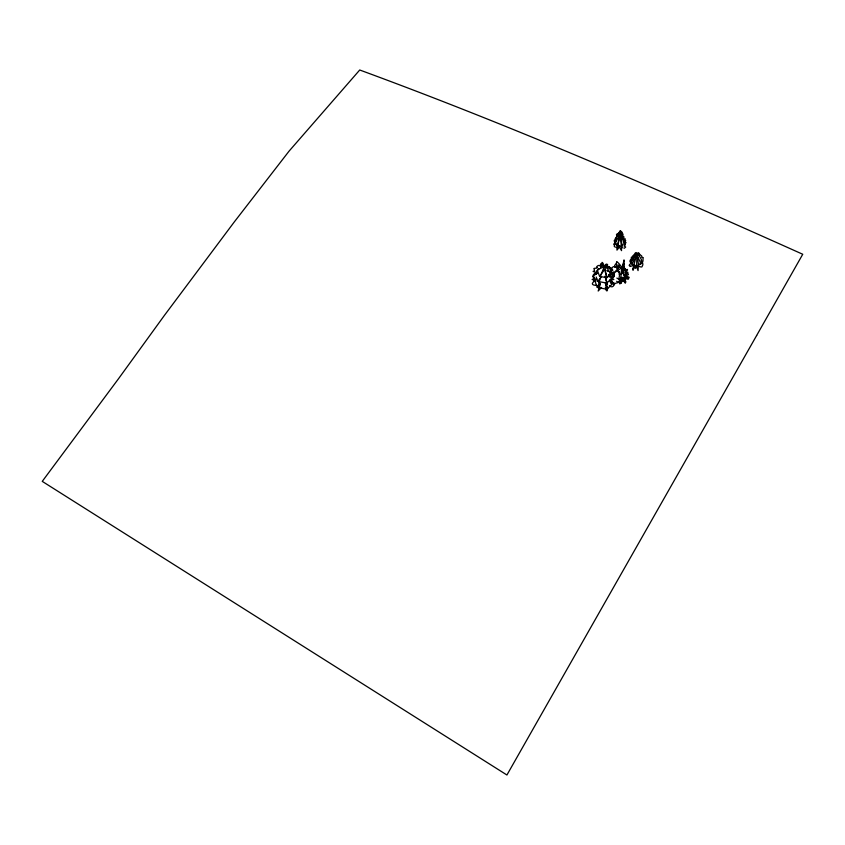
<?xml version="1.0" encoding="UTF-8"?>
<svg xmlns="http://www.w3.org/2000/svg" width="845" height="845" viewBox="0 0 845 845"><rect width="100%" height="100%" fill="white"/><g stroke="black" fill="none" stroke-linecap="round" stroke-linejoin="round"><path stroke-width="1.27" d="M621.307 272.407L624.043 259.901L624.011 264.77L624.011 264.136M620.177 283.001L619.881 283.983L621.593 271.319L621.402 272.28M620.895 282.79L621.17 278.639L620.188 283.022M622.575 267.559L622.438 268.235L622.607 267.485M619.258 272.048L619.195 274.572L623.177 273.21L621.286 270.115M636.623 266.249L636.929 254.82L631.606 259.69L631.954 264.189L636.623 266.249L640.943 263.788L636.929 254.82L631.954 264.189L634.003 264.517L636.264 256.077M635.968 265.795L635.831 267.918L635.577 265.499L633.845 268.509M620.906 280.931C619.903 282.652 622.121 283.402 621.582 281.015M636.264 256.035C635.947 254.44 638.831 252.317 638.788 253.965M619.058 246.729L618.962 246.148M607.428 289.064L606.066 284.585L607.566 288.589L606.161 283.371L606.245 282.568L607.481 284.385L605.611 278.174L606.15 278.618L606.594 275.692L605.538 271.953C606.499 269.566 600.837 257.218 602.052 264.812C600.119 261.475 601.207 265.488 600.33 265.879M623.916 266.175L623.568 268.425M637.384 256.151L638.408 264.379L638.059 270.601L636.391 265.869M635.62 265.774C635.778 268.393 635.862 268.552 635.704 265.404M613.924 284.131L609.974 281.628L614.326 283.445L610.132 280.371L610.291 279.368L613.819 279.547L611.791 277.751L608.495 276.463L609.826 275.724L609.192 274.477C610.608 272.491 618.022 270.009 611.294 274.371M639.496 254.863L639.242 255.644M635.958 266.524L635.535 267.907L635.757 265.879M616.839 278.058L618.878 279.251L619.638 274.287M613.85 284.945C615.625 281.3 620.473 284.712 619.216 278.755M624.539 244.701L626.05 242.483L624.328 242.631L625.754 240.603L624.561 240.624L625.395 238.924L623.811 238.955L623.895 236.684L621.952 237.033M624.254 248.282L625.691 247.036L624.054 245.958L625.406 244.839L624.286 244.015L625.078 242.821L623.589 241.723L623.673 239.41L621.836 238.374L622.997 236.156L621.022 234.699L623.124 234.054L622.342 236.23M620.304 280.889L620.272 281.438L620.304 280.899M621.138 234.899L620.357 232.629L617.737 246.391L621.983 246.17L623.261 243.962M622.131 279.441L621.614 278.618L625.374 283.138L624.635 281.258L625.786 282.293L625.733 281.501L623.853 277.487L624.973 279.114L624.909 277.836L625.712 278.174L625.057 276.695L626.177 271.203M614.22 274.055L613.776 276.252L612.234 276.516M621.107 277.614L621.244 277.266M620.864 283.064L621.54 278.723M623.916 266.175L623.684 266.809L624.001 264.115M616.628 281.269L618.656 282.462L618.984 281.85M621.128 233.569L621.783 231.783L621.529 234.54M620.853 233.706L621.255 231.9L621.001 234.023L621.846 234.614L621.086 233.864L622.089 233.178L621.054 233.484L621.614 232.407L620.969 231.9L620.515 235.079L621.55 250.638L619.924 248.071M632.958 268.509L633 270.273L633.676 268.721M620.621 232.734L620.05 230.801L619.1 239.167L616.829 247.321L617.019 250.204M607.048 267.062L607.576 264.295L606.182 266.397L606.309 263.978L603.552 268.467L600.341 276.389L600.996 276.78L598.725 282.98L599.137 282.568L599.263 283.814L598.471 286.043L600.108 283.307L600.351 284.205L598.176 291.018L601.524 287.501M639.485 254.757C638.957 249.824 635.757 255.306 632.725 258.538C631.595 259.426 634.944 258.971 631.859 260.292C630.56 261.031 631.13 262.341 631.099 262.658C630.972 263.841 627.75 265.784 629.884 265.605C629.409 267.685 631.912 265.256 634.141 265.446M633.993 264.591L633.032 268.34M617.822 249.159L619.543 246.444M615.942 242.103L620.357 232.629L620.748 235.005M620.631 232.016L620.716 230.78L620.167 231.974M625.839 275.702L626.462 274.931M599.591 276.368L604.629 269.439L606.826 277.709L599.591 276.368L597.32 270.199L598.957 268.594M610.491 270.453L612.952 277.044L606.816 283.086L597.806 281.417L601.281 276.621M613.544 282.769L606.953 289.265L597.299 287.458L600.288 283.35M639.338 254.503C639.908 253.627 639.686 254.884 641.461 255.697C642.834 256.922 640.204 257.609 643.298 257.619C642.464 259.267 643.922 261.179 641.788 263.07M615.192 271.572L618.551 267.928M606.826 277.709L611.759 272.861L609.446 266.703L603.446 265.605M600.594 266.988L602.242 265.383M596.728 271.995L594.975 273.717L597.573 273.453M610.608 271.858C611.97 269.111 611.727 266.143 614.801 266.566C617.082 267.865 619.311 266.946 621.677 267.622C623.23 267.601 625.849 269.988 624.613 270.263C620.959 269.777 629.409 272.185 625.099 272.407C624.603 274.688 630.275 272.206 626.874 272.069C622.247 274.445 630.486 268.309 626.398 269.618C623.969 271.53 625.025 270.22 625.458 268.647C621.012 270.506 626.694 266.988 623.599 267.854C622.828 265.71 616.956 271.784 615.424 271.91C612.361 274.012 613.597 278.375 610.745 281.026C610.037 283.497 612.657 277.878 611.526 281.448C613.195 281.269 609.572 283.698 611.262 283.603M610.069 270.146L611.093 267.876L607.808 268.023C610.618 263.524 595.883 269.037 596.126 272.481C599.063 273.072 592.588 275.565 592.947 276.896C596.95 279.051 587.412 280.191 595.398 279.378C597.161 284.67 593.729 277.54 593.496 281.818C590.264 284.828 594.257 285.494 597.183 285.335M617.167 247.215L618.065 246.856M607.523 267.791L609.446 266.703M618.878 279.251L625.099 276.716L623.462 274.667M618.656 282.462L623.811 280.36M621.075 247.131L622.987 247.934M615.445 247.236C612.424 245.747 616.121 245.557 613.618 244.004C619.1 243.55 612.741 242.948 615.456 241.881C615.952 240.519 616.998 238.512 616.237 237.413C616.913 236.251 617.061 235.428 618.994 235.195C617.452 235.565 619.554 230.231 619.427 232.787M630.75 262.489C628.68 261.274 631.088 259.246 631.553 258.253C630.476 256.415 632.768 257.197 633.634 257.049C632.715 255.982 631.933 255.813 633.972 255.57C634.236 254.514 636.634 248.948 637.373 256.141M614.093 276.759L612.076 277.276M638.45 264.379L640.943 263.788M637.447 265.879C639.285 266.46 642.549 268.002 642.263 266.048C643.362 264.464 643.056 263.175 640.985 260.799C643.214 261.865 639.359 256.119 638.588 254.651C636.19 252.602 634.12 255.612 634.035 255.232M596.707 278.945L594.267 279.188L597.299 287.458M612.35 275.734L613.861 275.565M619.427 246.265L617.737 246.391L615.392 243.297M610.312 272.85L610.153 271.868L607.914 271.013L608.21 269.597C606.742 267.073 598.714 263.334 596.654 266.661C600.14 269.206 591.796 267.316 594.267 269.323L594.563 271.055L593.084 271.351L596.274 272.893L596.105 273.96M627.465 273.347C631.69 276.241 620.864 273.938 629.05 277.202L629.176 277.889L627.18 277.952L628.511 279.051L624.413 278.808M616.438 240.371C612.572 238.47 618.529 237.941 616.47 234.614C617.346 234.952 616.808 231.931 618.54 234.583C618.92 234.435 618.265 231.636 618.867 233.326M613.776 284.1C614.759 285.737 611.537 288.546 609.446 285.557M616.449 241.174C612.636 237.867 614.695 242.663 615.825 244.617M607.006 270.58L611.759 272.861M608.516 274.91L612.952 277.044M594.341 277.329C590.94 276.864 594.711 271.932 595.672 274.34M625.057 276.695C622.321 272.101 624.867 269.798 618.667 263.291C614.854 259.658 618.022 262.605 615.424 264.305C614.558 266.576 614.294 264.073 615.202 267.421M623.219 277.899L624.835 279.938M622.311 277.318L622.575 277.868L622.173 277.509M622.342 279.695L622.585 281.501L621.381 280.455L621.244 283.001L620.737 281.617L620.663 282.8L621.508 280.688M607.375 288.958C607.861 291.514 605.971 291.81 605.759 288.356M619.036 245.599L619.301 246.434M605.337 287.279L605.569 287.849M596.19 277.012L597.806 281.417M621.931 237.17L623.895 242.864M618.984 234.234C619.776 233.526 619.575 229.977 620.917 232.502C620.283 229.079 619.712 233.378 618.994 232.724M636.053 265.689L636.253 265.826M633.94 256.5L634.194 254.863M604.988 276.22L606.816 283.086M605.326 283.128L606.953 289.265M600.33 266.196L600.478 266.862M619.797 232.407L619.638 231.762L619.575 232.787M620.357 232.629L621.983 246.17M624.582 280.688L624.191 280.096L624.582 280.688M619.047 264.981L619.607 265.795L619.068 264.971M612.34 269.523C614.114 271.456 610.681 269.185 612.34 269.523M622.849 265.182L623.061 264.316L622.849 265.182M613.723 275.924C615.308 276.664 612.276 276.653 613.723 275.924M616.491 264.168L616.85 265.319L616.491 264.168M618.741 272.481L619.459 272.048L618.741 272.481M618.413 270.907L617.515 271.52L618.413 270.907M617.801 268.087L616.744 267.939L617.801 268.087M626.62 277.086L627.434 277.329L626.62 277.086M756.634 335.507L506.926 775.002L42.25 481.375L118.553 378.676L164.321 315.523L234.118 222.161L289.022 151.192L359.727 69.998C508.796 124.733 654.548 187.77 799.381 252.761L802.75 254.25L756.634 335.507M619.131 265.89L615.16 267.242L619.385 267.02L619.131 265.89"/></g></svg>
